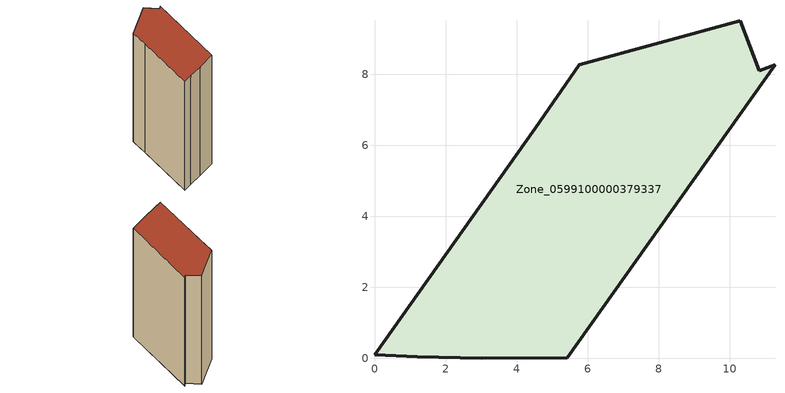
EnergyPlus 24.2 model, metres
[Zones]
Zone_0599100000379337
 floor ground (C_G): 3.02,0 1.21,0.04 0,0.1 4.52,6.48 5.76,8.28 10.29,9.51 10.84,8.11 11.28,8.28 5.43,0.01 z3.12
 wall outside (C_F): 1.21,0.04 3.02,0 5.43,0.01 11.28,8.28 10.84,8.11 10.29,9.51 5.76,8.28 4.52,6.48 0,0.1 1.21,0.04 z3.12:14.67
 roof outside (C_R): 11.28,8.28 10.84,8.11 10.29,9.51 5.76,8.28 4.52,6.48 0,0.1 1.21,0.04 3.02,0 5.43,0.01 z14.67
[BUILDING]
Pand.0599100000379337: North Axis=0; Terrain=City; Loads Convergence Tolerance Value=0.04; Temperature Convergence Tolerance Value=0.4; Solar Distribution=FullExterior; Maximum Number of Warmup Days=25; Minimum Number of Warmup Days=1
[Site:Location]
Rotterdam.The.Hague.AP_ZH_NLD Design_Conditions: Latitude=51.96; Longitude=4.45; Time Zone=1; Elevation=-4.5
[SITE:GROUNDTEMPERATURE:BUILDINGSURFACE]
18, 18, 18, 18, 18, 18, 18, 18, 18, 18, 18, 18
[MATERIAL] Thermal Absorptance=0.9; Solar Absorptance=0.7; Visible Absorptance=0.7
Name | Roughness | Thickness | Conductivity | Density | Specific Heat
G.TI.1992-2005 | MediumSmooth | 0.15 | 0.06 | 540 | 1210
F.TI.1992-2005 | Rough | 0.3 | 0.12 | 1920 | 840
R.TI.1992-2005 | MediumRough | 0.2 | 0.08 | 1500 | 1000
[CONSTRUCTION]
C_G: G.TI.1992-2005
C_F: F.TI.1992-2005
C_R: R.TI.1992-2005
[ZONE]
Zone_0599100000379337: Type=1; Multiplier=1; Ceiling Height=Autocalculate; Volume=Autocalculate; Floor Area=autocalculate; Part of Total Floor Area=Yes
[ZONEINFILTRATION:DESIGNFLOWRATE]
Infil_Zone_0599100000379337: Zone or ZoneList or Space or SpaceList=Zone_0599100000379337; Schedule=AlwaysOn; Design Flow Rate Calculation Method=Flow/Area; Flow Rate per Floor Area=0.0015; Constant Term Coefficient=1; Temperature Term Coefficient=0; Velocity Term Coefficient=0; Velocity Squared Term Coefficient=0
[HVACTEMPLATE:ZONE:IDEALLOADSAIRSYSTEM]
Zone_0599100000379337: Maximum Heating Supply Air Temperature=50; Minimum Cooling Supply Air Temperature=13; Maximum Heating Supply Air Humidity Ratio=0.0156; Minimum Cooling Supply Air Humidity Ratio=0.0077; Heating Limit=NoLimit; Cooling Limit=NoLimit; Dehumidification Control Type=ConstantSensibleHeatRatio; Cooling Sensible Heat Ratio=0.7; Dehumidification Setpoint=60; Humidification Control Type=None; Humidification Setpoint=30; Outdoor Air Method=None; Outdoor Air Flow Rate per Person=0.00944; Outdoor Air Flow Rate per Zone Floor Area=0; Outdoor Air Flow Rate per Zone=0; Demand Controlled Ventilation Type=None; Outdoor Air Economizer Type=NoEconomizer; Heat Recovery Type=None; Sensible Heat Recovery Effectiveness=0.7; Latent Heat Recovery Effectiveness=0.65
[ZONECONTROL:THERMOSTAT]
ThermostatControl_Zone_0599100000379337: Zone or ZoneList=Zone_0599100000379337; Control Type Schedule=DualSetpointControlType; Control 1=Thermostat_Zone_0599100000379337; Temperature Difference Between Cutout And Setpoint=0
[THERMOSTATSETPOINT:DUALSETPOINT]
Thermostat_Zone_0599100000379337: Heating Setpoint Temperature Schedule=HeatingSetpoint_Zone_0599100000379337; Cooling Setpoint Temperature Schedule=CoolingSetpoint_Zone_0599100000379337
[SCHEDULE:COMPACT]
HeatingSetpoint_Zone_0599100000379337: Through: 12/31, For: AllDays, Until: 24:00, 21
CoolingSetpoint_Zone_0599100000379337: Through: 12/31, For: AllDays, Until: 24:00, 24
DualSetpointControlType: Through: 12/31, For: AllDays, Until: 24:00, 4
AlwaysOn: Through: 12/31, For: AllDays, Until: 24:00, 1
